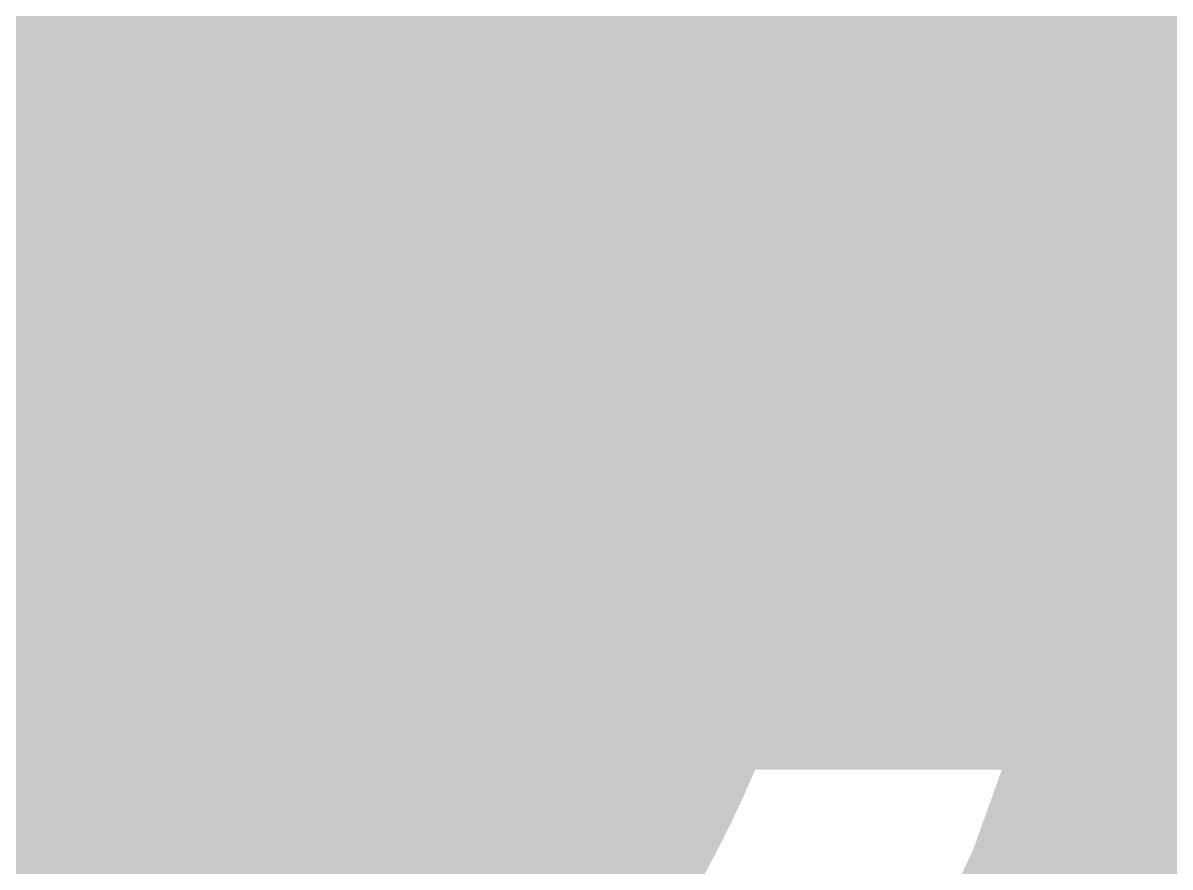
# Model space of a CAD drawing. Header units: inches. Extents: x 1.08 to 4.97, y 2.49 to 3.89.
# Drawn here: x 2.36138 to 2.38268, y 2.81474 to 2.83043 of the extents above; entities that cross this region are included whole.
import ezdxf

# ---------------------------------------------------------------- set-up
doc = ezdxf.new("R2010")
doc.units = ezdxf.units.IN
doc.header["$MEASUREMENT"] = 0
for name, color, linetype in [('Bottom', 5, 'Continuous'), ('Bottom Overlay', 54, 'Continuous'), ('Bottom Solder', 6, 'Continuous'), ('Top', 1, 'Continuous')]:
    doc.layers.add(name, color=color, linetype=linetype)

# ---------------------------------------------------------------- blocks, each defined once
blk = doc.blocks.new('TP_B_157')
at = {"layer": 'Bottom'}
h = blk.add_hatch(color=5, dxfattribs=at)
edge = h.paths.add_edge_path()
edge.add_arc((0, 0), 0.019685, 0, 360)
at = {"layer": 'Bottom Solder'}
h = blk.add_hatch(color=6, dxfattribs=at)
edge = h.paths.add_edge_path()
edge.add_arc((0, 0), 0.021685, 0, 360)
at = {"layer": 'Bottom Overlay'}
for points in [[(0.029, 0, 0.006, 0.006, 1), (-0.029, 0, 0.006, 0.006, 1)], [(-0.0305, 0, 0.003, 0.003, 1), (-0.0275, 0, 0.003, 0.003, 1)]]:
    blk.add_lwpolyline(points, format="xyseb", close=True, dxfattribs=at)

msp = doc.modelspace()

# ---------------------------------------------------------------- hatches: boundary and pattern name
at = {"layer": 'Bottom'}
msp.add_hatch(color=5, dxfattribs=at).paths.add_polyline_path([(2.38404, 2.82), (2.382274, 2.81995), (2.380633, 2.8198), (2.379115, 2.81955), (2.377721, 2.8192), (2.376451, 2.81875), (2.375305, 2.8182), (2.374282, 2.81755), (2.373383, 2.8168), (2.372607, 2.81595), (2.371956, 2.815), (2.371956, 2.835), (2.372607, 2.83405), (2.373383, 2.8332), (2.374282, 2.83245), (2.375305, 2.8318), (2.376451, 2.83125), (2.377721, 2.8308), (2.379115, 2.83045), (2.380633, 2.8302), (2.382274, 2.83005), (2.38404, 2.83)])

# ---------------------------------------------------------------- linework, layer by layer
msp.add_lwpolyline([(2.355, 2.825, 0.01, 0.01, 0), (2.399343, 2.825, 0.01, 0.01, 0)], format="xyseb", dxfattribs=at)
at = {"layer": 'Top'}
msp.add_lwpolyline([(2.350039, 2.825551, 0.018, 0.018, 0), (2.439449, 2.825551, 0.018, 0.018, 0)], format="xyseb", dxfattribs=at)

# ---------------------------------------------------------------- block references
at = {"rotation": 180}
msp.add_blockref('TP_B_157', (2.355, 2.825), dxfattribs=at)

doc.saveas('drawing.dxf')
